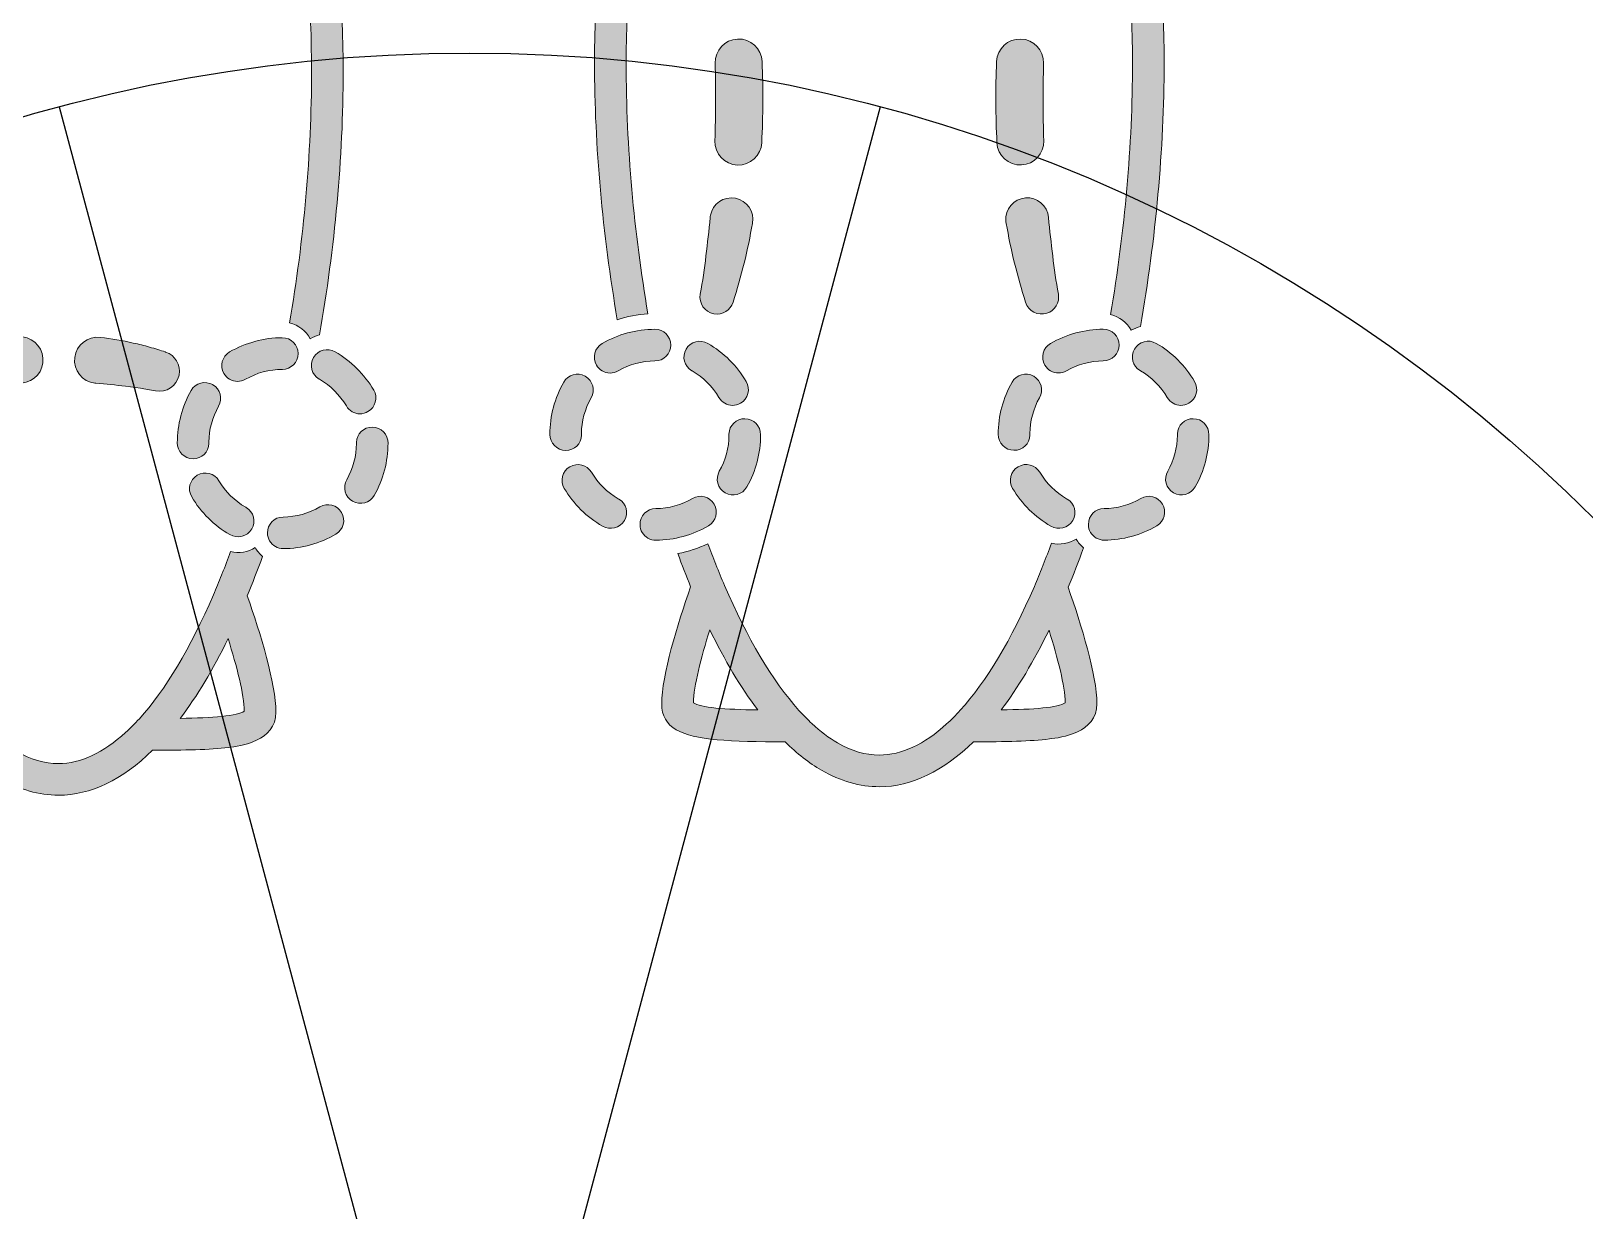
# Model space of a CAD drawing. Header units: millimetres. Extents: x -84 to 819, y -78 to 109.
# Drawn here: x 470.85 to 482.98, y 29.33 to 38.54 of the extents above; entities that cross this region are included whole.
import ezdxf

# ---------------------------------------------------------------- set-up
doc = ezdxf.new("R2010")
doc.units = ezdxf.units.MM
doc.layers.add('Layer 1', color=7, linetype='Continuous')

# ---------------------------------------------------------------- blocks, each defined once
blk = doc.blocks.new('block 2')
at = {"layer": 'Layer 1', "true_color": 0xffffff}
h = blk.add_hatch(color=7, dxfattribs=at)
h.dxf.hatch_style = 2
edge = h.paths.add_edge_path()
edge.add_spline(control_points=[(316.087, -300.154), (317.942, -295.156), (320.243, -290.183), (322.831, -285.701), (324.933, -282.06), (327.12, -278.917), (329.353, -276.28), (328.817, -275.88), (328.337, -275.414), (327.924, -274.892), (325.573, -277.646), (323.283, -280.917), (321.098, -284.701), (318.387, -289.396), (315.989, -294.624), (314.068, -299.867), (314.222, -300.015), (314.359, -300.179), (314.459, -300.369), (314.939, -300.069), (315.531, -299.99), (316.087, -300.154)], knot_values=[0, 0, 0, 0, 1, 1, 1, 2, 2, 2, 3, 3, 3, 4, 4, 4, 5, 5, 5, 6, 6, 6, 7, 7, 7, 7], degree=3, periodic=0)
h = blk.add_hatch(color=7, dxfattribs=at)
h.dxf.hatch_style = 2
edge = h.paths.add_edge_path()
edge.add_spline(control_points=[(309.86, -303.04), (310.028, -303.04), (310.199, -302.998), (310.355, -302.908), (311.061, -302.506), (311.863, -302.293), (312.677, -302.293), (312.677, -302.293), (312.693, -302.293), (312.693, -302.293), (313.246, -302.293), (313.685, -301.846), (313.685, -301.293), (313.685, -300.741), (313.229, -300.293), (312.677, -300.293), (311.517, -300.293), (310.371, -300.597), (309.364, -301.172), (308.884, -301.445), (308.717, -302.056), (308.991, -302.535), (309.175, -302.859), (309.513, -303.04), (309.86, -303.04)], knot_values=[0, 0, 0, 0, 1, 1, 1, 2, 2, 2, 3, 3, 3, 4, 4, 4, 5, 5, 5, 6, 6, 6, 7, 7, 7, 8, 8, 8, 8], degree=3, periodic=0)
h = blk.add_hatch(color=7, dxfattribs=at)
h.dxf.hatch_style = 2
edge = h.paths.add_edge_path()
edge.add_spline(control_points=[(317.59, -305.137), (317.759, -305.137), (317.93, -305.095), (318.086, -305.004), (318.565, -304.73), (318.731, -304.119), (318.456, -303.64), (317.876, -302.629), (317.035, -301.783), (316.023, -301.197), (315.543, -300.918), (314.933, -301.081), (314.656, -301.56), (314.379, -302.037), (314.542, -302.649), (315.019, -302.926), (315.728, -303.338), (316.316, -303.928), (316.722, -304.635), (316.906, -304.957), (317.243, -305.137), (317.59, -305.137)], knot_values=[0, 0, 0, 0, 1, 1, 1, 2, 2, 2, 3, 3, 3, 4, 4, 4, 5, 5, 5, 6, 6, 6, 7, 7, 7, 7], degree=3, periodic=0)
h = blk.add_hatch(color=7, dxfattribs=at)
h.dxf.hatch_style = 2
edge = h.paths.add_edge_path()
edge.add_spline(control_points=[(306.997, -307.928), (306.999, -307.928), (307, -307.928), (307.002, -307.928), (307.552, -307.928), (308, -307.484), (308.002, -306.934), (308.007, -306.129), (308.224, -305.331), (308.617, -304.65), (308.624, -304.639), (308.646, -304.6), (308.652, -304.588), (308.919, -304.108), (308.741, -303.516), (308.264, -303.246), (307.786, -302.975), (307.172, -303.153), (306.897, -303.629), (306.318, -304.631), (306.009, -305.771), (306.002, -306.922), (306, -307.475), (306.444, -307.926), (306.997, -307.928)], knot_values=[0, 0, 0, 0, 1, 1, 1, 2, 2, 2, 3, 3, 3, 4, 4, 4, 5, 5, 5, 6, 6, 6, 7, 7, 7, 8, 8, 8, 8], degree=3, periodic=0)
h = blk.add_hatch(color=7, dxfattribs=at)
h.dxf.hatch_style = 2
edge = h.paths.add_edge_path()
edge.add_spline(control_points=[(324.013, -306.195), (323.677, -306.089), (323.338, -305.99), (322.996, -305.904), (322.636, -305.814), (322.295, -305.737), (321.978, -305.672), (321.978, -305.672), (321.956, -305.668), (321.956, -305.668), (321.336, -305.541), (320.705, -305.891), (320.496, -306.505), (320.27, -307.17), (320.625, -307.894), (321.291, -308.12), (321.616, -308.23), (321.915, -308.34), (322.19, -308.449), (322.19, -308.449), (323.066, -308.803), (323.066, -308.803), (323.646, -309.049), (324.218, -309.312), (324.785, -309.585), (324.802, -309.593), (324.826, -309.604), (324.843, -309.611), (325.585, -309.93), (326.444, -309.586), (326.763, -308.844), (327.081, -308.102), (326.737, -307.242), (325.995, -306.925), (325.349, -306.646), (324.687, -306.404), (324.013, -306.195)], knot_values=[0, 0, 0, 0, 1, 1, 1, 2, 2, 2, 3, 3, 3, 4, 4, 4, 5, 5, 5, 6, 6, 6, 7, 7, 7, 8, 8, 8, 9, 9, 9, 10, 10, 10, 11, 11, 11, 12, 12, 12, 12], degree=3, periodic=0)
h = blk.add_hatch(color=7, dxfattribs=at)
h.dxf.hatch_style = 2
edge = h.paths.add_edge_path()
edge.add_spline(control_points=[(317.083, -310.649), (317.561, -310.921), (318.175, -310.742), (318.449, -310.267), (319.028, -309.265), (319.338, -308.125), (319.344, -306.973), (319.347, -306.42), (318.902, -305.97), (318.35, -305.967), (318.348, -305.967), (318.346, -305.967), (318.344, -305.967), (317.794, -305.967), (317.347, -306.41), (317.344, -306.961), (317.34, -307.768), (317.123, -308.564), (316.744, -309.223), (316.732, -309.242), (316.705, -309.287), (316.694, -309.307), (316.428, -309.787), (316.605, -310.379), (317.083, -310.649)], knot_values=[0, 0, 0, 0, 1, 1, 1, 2, 2, 2, 3, 3, 3, 4, 4, 4, 5, 5, 5, 6, 6, 6, 7, 7, 7, 8, 8, 8, 8], degree=3, periodic=0)
h = blk.add_hatch(color=7, dxfattribs=at)
h.dxf.hatch_style = 2
edge = h.paths.add_edge_path()
edge.add_spline(control_points=[(308.612, -309.271), (308.34, -308.791), (307.73, -308.621), (307.25, -308.895), (306.769, -309.166), (306.601, -309.777), (306.873, -310.258), (307.447, -311.27), (308.284, -312.119), (309.293, -312.713), (309.452, -312.807), (309.626, -312.851), (309.799, -312.851), (310.142, -312.851), (310.476, -312.674), (310.662, -312.357), (310.942, -311.881), (310.783, -311.269), (310.307, -310.988), (309.6, -310.572), (309.014, -309.979), (308.612, -309.271)], knot_values=[0, 0, 0, 0, 1, 1, 1, 2, 2, 2, 3, 3, 3, 4, 4, 4, 5, 5, 5, 6, 6, 6, 7, 7, 7, 7], degree=3, periodic=0)
h = blk.add_hatch(color=7, dxfattribs=at)
h.dxf.hatch_style = 2
edge = h.paths.add_edge_path()
edge.add_spline(control_points=[(333.707, -312.365), (333.23, -311.845), (332.734, -311.342), (332.208, -310.869), (332.208, -310.869), (331.385, -310.164), (331.385, -310.164), (331.385, -310.164), (330.594, -309.551), (330.594, -309.551), (330.575, -309.535), (330.55, -309.518), (330.529, -309.503), (329.861, -309.042), (328.946, -309.209), (328.484, -309.877), (328.023, -310.545), (328.191, -311.461), (328.859, -311.922), (328.859, -311.922), (329.682, -312.49), (329.682, -312.49), (329.682, -312.49), (330.426, -313.028), (330.426, -313.028), (330.924, -313.412), (331.42, -313.801), (331.903, -314.205), (331.903, -314.205), (331.927, -314.225), (331.927, -314.225), (332.415, -314.635), (333.142, -314.629), (333.625, -314.188), (334.15, -313.707), (334.187, -312.892), (333.707, -312.365)], knot_values=[0, 0, 0, 0, 1, 1, 1, 2, 2, 2, 3, 3, 3, 4, 4, 4, 5, 5, 5, 6, 6, 6, 7, 7, 7, 8, 8, 8, 9, 9, 9, 10, 10, 10, 11, 11, 11, 12, 12, 12, 12], degree=3, periodic=0)
h = blk.add_hatch(color=7, dxfattribs=at)
h.dxf.hatch_style = 2
edge = h.paths.add_edge_path()
edge.add_spline(control_points=[(314.97, -311.031), (314.269, -311.426), (313.473, -311.635), (312.668, -311.635), (312.668, -311.635), (312.624, -311.635), (312.624, -311.635), (312.071, -311.635), (311.646, -312.082), (311.646, -312.635), (311.646, -313.187), (312.116, -313.635), (312.668, -313.635), (313.816, -313.635), (314.952, -313.336), (315.952, -312.773), (316.433, -312.502), (316.603, -311.893), (316.332, -311.411), (316.062, -310.931), (315.45, -310.76), (314.97, -311.031)], knot_values=[0, 0, 0, 0, 1, 1, 1, 2, 2, 2, 3, 3, 3, 4, 4, 4, 5, 5, 5, 6, 6, 6, 7, 7, 7, 7], degree=3, periodic=0)
h = blk.add_hatch(color=7, dxfattribs=at)
h.dxf.hatch_style = 2
edge = h.paths.add_edge_path()
edge.add_spline(control_points=[(330.892, -325.438), (330.53, -325.738), (330.169, -326.032), (329.81, -326.315), (329.803, -326.321), (329.796, -326.326), (329.79, -326.332), (329.412, -326.63), (329.036, -326.918), (328.662, -327.197), (325.772, -329.353), (323.031, -330.91), (320.635, -331.687), (320.248, -331.812), (319.871, -331.915), (319.502, -331.999), (318.798, -332.159), (318.125, -332.252), (317.498, -332.252), (316.476, -332.252), (315.573, -332.03), (314.817, -331.594), (313.595, -330.888), (312.694, -329.58), (312.12, -327.763), (312.001, -327.389), (311.894, -326.996), (311.804, -326.579), (311.287, -324.188), (311.235, -321.102), (311.664, -317.451), (311.715, -317.015), (311.776, -316.568), (311.842, -316.114), (311.848, -316.076), (311.852, -316.039), (311.857, -316.002), (311.928, -315.524), (312.007, -315.039), (312.091, -314.546), (311.562, -314.389), (311.118, -314.021), (310.867, -313.539), (310.66, -313.671), (310.428, -313.746), (310.189, -313.793), (310.027, -314.701), (309.896, -315.579), (309.782, -316.436), (307.886, -318.069), (305.423, -320.353), (304.53, -321.9), (303.601, -323.508), (305.417, -324.882), (306.014, -325.333), (306.959, -326.049), (308.312, -326.864), (310.09, -327.897), (310.803, -330.456), (312.047, -332.304), (313.817, -333.326), (314.881, -333.94), (316.12, -334.252), (317.498, -334.252), (318.413, -334.252), (319.381, -334.111), (320.391, -333.847), (323.404, -335.573), (325.404, -336.626), (326.734, -336.626), (327.449, -336.626), (327.972, -336.322), (328.356, -335.657), (329.253, -334.103), (330.003, -330.806), (330.469, -328.346), (331.051, -327.896), (331.637, -327.421), (332.223, -326.932), (331.715, -326.494), (331.269, -325.993), (330.892, -325.438)], knot_values=[0, 0, 0, 0, 1, 1, 1, 2, 2, 2, 3, 3, 3, 4, 4, 4, 5, 5, 5, 6, 6, 6, 7, 7, 7, 8, 8, 8, 9, 9, 9, 10, 10, 10, 11, 11, 11, 12, 12, 12, 13, 13, 13, 14, 14, 14, 15, 15, 15, 16, 16, 16, 17, 17, 17, 18, 18, 18, 19, 19, 19, 20, 20, 20, 21, 21, 21, 22, 22, 22, 23, 23, 23, 24, 24, 24, 25, 25, 25, 26, 26, 26, 27, 27, 27, 27], degree=3, periodic=0)
edge = h.paths.add_edge_path()
edge.add_spline(control_points=[(306.292, -322.849), (306.832, -321.947), (308.112, -320.643), (309.478, -319.385), (309.327, -321.563), (309.358, -323.532), (309.573, -325.269), (307.826, -324.218), (306.5, -323.33), (306.292, -322.849)], knot_values=[0, 0, 0, 0, 1, 1, 1, 2, 2, 2, 3, 3, 3, 3], degree=3, periodic=0)
edge = h.paths.add_edge_path()
edge.add_spline(control_points=[(326.653, -334.605), (326.132, -334.668), (324.693, -333.959), (322.904, -332.968), (324.559, -332.262), (326.291, -331.288), (328.067, -330.086), (327.659, -331.907), (327.167, -333.682), (326.653, -334.605)], knot_values=[0, 0, 0, 0, 1, 1, 1, 2, 2, 2, 3, 3, 3, 3], degree=3, periodic=0)
at = {"layer": 'Layer 1', "lineweight": 0}
for points, knots in [([(316.087, -300.154), (317.942, -295.156), (320.243, -290.183), (322.831, -285.701), (324.933, -282.06), (327.12, -278.917), (329.353, -276.28), (328.817, -275.88), (328.337, -275.414), (327.924, -274.892), (325.573, -277.646), (323.283, -280.917), (321.098, -284.701), (318.387, -289.396), (315.989, -294.624), (314.068, -299.867), (314.222, -300.015), (314.359, -300.179), (314.459, -300.369), (314.939, -300.069), (315.531, -299.99), (316.087, -300.154)], [0, 0, 0, 0, 1, 1, 1, 2, 2, 2, 3, 3, 3, 4, 4, 4, 5, 5, 5, 6, 6, 6, 7, 7, 7, 7]), ([(309.86, -303.04), (310.028, -303.04), (310.199, -302.998), (310.355, -302.908), (311.061, -302.506), (311.863, -302.293), (312.677, -302.293), (312.677, -302.293), (312.693, -302.293), (312.693, -302.293), (313.246, -302.293), (313.685, -301.846), (313.685, -301.293), (313.685, -300.741), (313.229, -300.293), (312.677, -300.293), (311.517, -300.293), (310.371, -300.597), (309.364, -301.172), (308.884, -301.445), (308.717, -302.056), (308.991, -302.535), (309.175, -302.859), (309.513, -303.04), (309.86, -303.04)], [0, 0, 0, 0, 1, 1, 1, 2, 2, 2, 3, 3, 3, 4, 4, 4, 5, 5, 5, 6, 6, 6, 7, 7, 7, 8, 8, 8, 8]), ([(317.59, -305.137), (317.759, -305.137), (317.93, -305.095), (318.086, -305.004), (318.565, -304.73), (318.731, -304.119), (318.456, -303.64), (317.876, -302.629), (317.035, -301.783), (316.023, -301.197), (315.543, -300.918), (314.933, -301.081), (314.656, -301.56), (314.379, -302.037), (314.542, -302.649), (315.019, -302.926), (315.728, -303.338), (316.316, -303.928), (316.722, -304.635), (316.906, -304.957), (317.243, -305.137), (317.59, -305.137)], [0, 0, 0, 0, 1, 1, 1, 2, 2, 2, 3, 3, 3, 4, 4, 4, 5, 5, 5, 6, 6, 6, 7, 7, 7, 7]), ([(306.997, -307.928), (306.999, -307.928), (307, -307.928), (307.002, -307.928), (307.552, -307.928), (308, -307.484), (308.002, -306.934), (308.007, -306.129), (308.224, -305.331), (308.617, -304.65), (308.624, -304.639), (308.646, -304.6), (308.652, -304.588), (308.919, -304.108), (308.741, -303.516), (308.264, -303.246), (307.786, -302.975), (307.172, -303.153), (306.897, -303.629), (306.318, -304.631), (306.009, -305.771), (306.002, -306.922), (306, -307.475), (306.444, -307.926), (306.997, -307.928)], [0, 0, 0, 0, 1, 1, 1, 2, 2, 2, 3, 3, 3, 4, 4, 4, 5, 5, 5, 6, 6, 6, 7, 7, 7, 8, 8, 8, 8]), ([(324.013, -306.195), (323.677, -306.089), (323.338, -305.99), (322.996, -305.904), (322.636, -305.814), (322.295, -305.737), (321.978, -305.672), (321.978, -305.672), (321.956, -305.668), (321.956, -305.668), (321.336, -305.541), (320.705, -305.891), (320.496, -306.505), (320.27, -307.17), (320.625, -307.894), (321.291, -308.12), (321.616, -308.23), (321.915, -308.34), (322.19, -308.449), (322.19, -308.449), (323.066, -308.803), (323.066, -308.803), (323.646, -309.049), (324.218, -309.312), (324.785, -309.585), (324.802, -309.593), (324.826, -309.604), (324.843, -309.611), (325.585, -309.93), (326.444, -309.586), (326.763, -308.844), (327.081, -308.102), (326.737, -307.242), (325.995, -306.925), (325.349, -306.646), (324.687, -306.404), (324.013, -306.195)], [0, 0, 0, 0, 1, 1, 1, 2, 2, 2, 3, 3, 3, 4, 4, 4, 5, 5, 5, 6, 6, 6, 7, 7, 7, 8, 8, 8, 9, 9, 9, 10, 10, 10, 11, 11, 11, 12, 12, 12, 12]), ([(317.083, -310.649), (317.561, -310.921), (318.175, -310.742), (318.449, -310.267), (319.028, -309.265), (319.338, -308.125), (319.344, -306.973), (319.347, -306.42), (318.902, -305.97), (318.35, -305.967), (318.348, -305.967), (318.346, -305.967), (318.344, -305.967), (317.794, -305.967), (317.347, -306.41), (317.344, -306.961), (317.34, -307.768), (317.123, -308.564), (316.744, -309.223), (316.732, -309.242), (316.705, -309.287), (316.694, -309.307), (316.428, -309.787), (316.605, -310.379), (317.083, -310.649)], [0, 0, 0, 0, 1, 1, 1, 2, 2, 2, 3, 3, 3, 4, 4, 4, 5, 5, 5, 6, 6, 6, 7, 7, 7, 8, 8, 8, 8]), ([(308.612, -309.271), (308.34, -308.791), (307.73, -308.621), (307.25, -308.895), (306.769, -309.166), (306.601, -309.777), (306.873, -310.258), (307.447, -311.27), (308.284, -312.119), (309.293, -312.713), (309.452, -312.807), (309.626, -312.851), (309.799, -312.851), (310.142, -312.851), (310.476, -312.674), (310.662, -312.357), (310.942, -311.881), (310.783, -311.269), (310.307, -310.988), (309.6, -310.572), (309.014, -309.979), (308.612, -309.271)], [0, 0, 0, 0, 1, 1, 1, 2, 2, 2, 3, 3, 3, 4, 4, 4, 5, 5, 5, 6, 6, 6, 7, 7, 7, 7]), ([(333.707, -312.365), (333.23, -311.845), (332.734, -311.342), (332.208, -310.869), (332.208, -310.869), (331.385, -310.164), (331.385, -310.164), (331.385, -310.164), (330.594, -309.551), (330.594, -309.551), (330.575, -309.535), (330.55, -309.518), (330.529, -309.503), (329.861, -309.042), (328.946, -309.209), (328.484, -309.877), (328.023, -310.545), (328.191, -311.461), (328.859, -311.922), (328.859, -311.922), (329.682, -312.49), (329.682, -312.49), (329.682, -312.49), (330.426, -313.028), (330.426, -313.028), (330.924, -313.412), (331.42, -313.801), (331.903, -314.205), (331.903, -314.205), (331.927, -314.225), (331.927, -314.225), (332.415, -314.635), (333.142, -314.629), (333.625, -314.188), (334.15, -313.707), (334.187, -312.892), (333.707, -312.365)], [0, 0, 0, 0, 1, 1, 1, 2, 2, 2, 3, 3, 3, 4, 4, 4, 5, 5, 5, 6, 6, 6, 7, 7, 7, 8, 8, 8, 9, 9, 9, 10, 10, 10, 11, 11, 11, 12, 12, 12, 12]), ([(314.97, -311.031), (314.269, -311.426), (313.473, -311.635), (312.668, -311.635), (312.668, -311.635), (312.624, -311.635), (312.624, -311.635), (312.071, -311.635), (311.646, -312.082), (311.646, -312.635), (311.646, -313.187), (312.116, -313.635), (312.668, -313.635), (313.816, -313.635), (314.952, -313.336), (315.952, -312.773), (316.433, -312.502), (316.603, -311.893), (316.332, -311.411), (316.062, -310.931), (315.45, -310.76), (314.97, -311.031)], [0, 0, 0, 0, 1, 1, 1, 2, 2, 2, 3, 3, 3, 4, 4, 4, 5, 5, 5, 6, 6, 6, 7, 7, 7, 7]), ([(330.892, -325.438), (330.53, -325.738), (330.169, -326.032), (329.81, -326.315), (329.803, -326.321), (329.796, -326.326), (329.79, -326.332), (329.412, -326.63), (329.036, -326.918), (328.662, -327.197), (325.772, -329.353), (323.031, -330.91), (320.635, -331.687), (320.248, -331.812), (319.871, -331.915), (319.502, -331.999), (318.798, -332.159), (318.125, -332.252), (317.498, -332.252), (316.476, -332.252), (315.573, -332.03), (314.817, -331.594), (313.595, -330.888), (312.694, -329.58), (312.12, -327.763), (312.001, -327.389), (311.894, -326.996), (311.804, -326.579), (311.287, -324.188), (311.235, -321.102), (311.664, -317.451), (311.715, -317.015), (311.776, -316.568), (311.842, -316.114), (311.848, -316.076), (311.852, -316.039), (311.857, -316.002), (311.928, -315.524), (312.007, -315.039), (312.091, -314.546), (311.562, -314.389), (311.118, -314.021), (310.867, -313.539), (310.66, -313.671), (310.428, -313.746), (310.189, -313.793), (310.027, -314.701), (309.896, -315.579), (309.782, -316.436), (307.886, -318.069), (305.423, -320.353), (304.53, -321.9), (303.601, -323.508), (305.417, -324.882), (306.014, -325.333), (306.959, -326.049), (308.312, -326.864), (310.09, -327.897), (310.803, -330.456), (312.047, -332.304), (313.817, -333.326), (314.881, -333.94), (316.12, -334.252), (317.498, -334.252), (318.413, -334.252), (319.381, -334.111), (320.391, -333.847), (323.404, -335.573), (325.404, -336.626), (326.734, -336.626), (327.449, -336.626), (327.972, -336.322), (328.356, -335.657), (329.253, -334.103), (330.003, -330.806), (330.469, -328.346), (331.051, -327.896), (331.637, -327.421), (332.223, -326.932), (331.715, -326.494), (331.269, -325.993), (330.892, -325.438)], [0, 0, 0, 0, 1, 1, 1, 2, 2, 2, 3, 3, 3, 4, 4, 4, 5, 5, 5, 6, 6, 6, 7, 7, 7, 8, 8, 8, 9, 9, 9, 10, 10, 10, 11, 11, 11, 12, 12, 12, 13, 13, 13, 14, 14, 14, 15, 15, 15, 16, 16, 16, 17, 17, 17, 18, 18, 18, 19, 19, 19, 20, 20, 20, 21, 21, 21, 22, 22, 22, 23, 23, 23, 24, 24, 24, 25, 25, 25, 26, 26, 26, 27, 27, 27, 27]), ([(306.292, -322.849), (306.832, -321.947), (308.112, -320.643), (309.478, -319.385), (309.327, -321.563), (309.358, -323.532), (309.573, -325.269), (307.826, -324.218), (306.5, -323.33), (306.292, -322.849)], [0, 0, 0, 0, 1, 1, 1, 2, 2, 2, 3, 3, 3, 3])]:
    blk.add_open_spline(points, degree=3, knots=knots, dxfattribs=at)
blk = doc.blocks.new('block 3')
at = {"layer": 'Layer 1', "true_color": 0xffffff}
h = blk.add_hatch(color=7, dxfattribs=at)
h.dxf.hatch_style = 2
edge = h.paths.add_edge_path()
edge.add_spline(control_points=[(445.164, -300.869), (447.019, -295.871), (449.32, -290.897), (451.907, -286.416), (454.01, -282.774), (456.197, -279.632), (458.43, -276.995), (457.894, -276.595), (457.414, -276.129), (457, -275.607), (454.649, -278.361), (452.359, -281.632), (450.175, -285.416), (447.464, -290.111), (445.066, -295.338), (443.145, -300.582), (443.299, -300.729), (443.436, -300.894), (443.536, -301.084), (444.016, -300.784), (444.607, -300.705), (445.164, -300.869)], knot_values=[0, 0, 0, 0, 1, 1, 1, 2, 2, 2, 3, 3, 3, 4, 4, 4, 5, 5, 5, 6, 6, 6, 7, 7, 7, 7], degree=3, periodic=0)
h = blk.add_hatch(color=7, dxfattribs=at)
h.dxf.hatch_style = 2
edge = h.paths.add_edge_path()
edge.add_spline(control_points=[(458.791, -288.623), (458.068, -288.233), (457.168, -288.503), (456.778, -289.225), (456.377, -289.968), (455.973, -290.679), (455.574, -291.365), (455.167, -292.07), (454.748, -292.767), (454.316, -293.458), (454.316, -293.458), (454.311, -293.468), (454.311, -293.468), (453.883, -294.154), (454.084, -295.058), (454.767, -295.498), (455.455, -295.941), (456.373, -295.742), (456.816, -295.054), (457.278, -294.335), (457.728, -293.608), (458.165, -292.874), (458.602, -292.115), (459.006, -291.369), (459.39, -290.64), (459.39, -290.64), (459.399, -290.621), (459.399, -290.621), (459.777, -289.901), (459.508, -289.01), (458.791, -288.623)], knot_values=[0, 0, 0, 0, 1, 1, 1, 2, 2, 2, 3, 3, 3, 4, 4, 4, 5, 5, 5, 6, 6, 6, 7, 7, 7, 8, 8, 8, 9, 9, 9, 10, 10, 10, 10], degree=3, periodic=0)
h = blk.add_hatch(color=7, dxfattribs=at)
h.dxf.hatch_style = 2
edge = h.paths.add_edge_path()
edge.add_spline(control_points=[(485.754, -291.605), (485.404, -291.826), (484.996, -291.918), (484.584, -291.897), (483.41, -295.218), (481.755, -298.75), (479.634, -302.424), (476.978, -307.024), (473.837, -311.462), (470.514, -315.464), (471.066, -315.829), (471.567, -316.262), (472.007, -316.753), (475.529, -312.514), (478.768, -307.924), (481.366, -303.424), (483.604, -299.55), (485.327, -295.876), (486.54, -292.417), (486.207, -292.225), (485.932, -291.946), (485.754, -291.605)], knot_values=[0, 0, 0, 0, 1, 1, 1, 2, 2, 2, 3, 3, 3, 4, 4, 4, 5, 5, 5, 6, 6, 6, 7, 7, 7, 7], degree=3, periodic=0)
h = blk.add_hatch(color=7, dxfattribs=at)
h.dxf.hatch_style = 2
edge = h.paths.add_edge_path()
edge.add_spline(control_points=[(450.208, -302.885), (450.84, -302.305), (451.454, -301.705), (452.051, -301.089), (452.645, -300.488), (453.225, -299.805), (453.76, -299.181), (453.76, -299.181), (453.77, -299.168), (453.77, -299.168), (453.799, -299.135), (453.826, -299.1), (453.852, -299.062), (454.277, -298.449), (454.127, -297.606), (453.514, -297.18), (452.9, -296.753), (452.058, -296.904), (451.631, -297.518), (451.146, -298.213), (450.677, -298.826), (450.186, -299.491), (449.697, -300.142), (449.192, -300.778), (448.668, -301.398), (448.323, -301.805), (448.323, -302.416), (448.693, -302.819), (449.093, -303.256), (449.771, -303.285), (450.208, -302.885)], knot_values=[0, 0, 0, 0, 1, 1, 1, 2, 2, 2, 3, 3, 3, 4, 4, 4, 5, 5, 5, 6, 6, 6, 7, 7, 7, 8, 8, 8, 9, 9, 9, 10, 10, 10, 10], degree=3, periodic=0)
h = blk.add_hatch(color=7, dxfattribs=at)
h.dxf.hatch_style = 2
edge = h.paths.add_edge_path()
edge.add_spline(control_points=[(472.324, -303.867), (472.324, -303.867), (472.329, -303.857), (472.329, -303.857), (472.711, -303.14), (473.105, -302.428), (473.512, -301.723), (473.907, -301.035), (474.32, -300.329), (474.764, -299.61), (475.189, -298.918), (474.98, -298.01), (474.292, -297.575), (473.599, -297.137), (472.682, -297.345), (472.244, -298.039), (472.244, -298.039), (472.232, -298.056), (472.232, -298.056), (471.793, -298.752), (471.349, -299.477), (470.91, -300.234), (470.492, -300.979), (470.088, -301.732), (469.697, -302.492), (469.328, -303.211), (469.603, -304.097), (470.318, -304.479), (471.041, -304.863), (471.938, -304.59), (472.324, -303.867)], knot_values=[0, 0, 0, 0, 1, 1, 1, 2, 2, 2, 3, 3, 3, 4, 4, 4, 5, 5, 5, 6, 6, 6, 7, 7, 7, 8, 8, 8, 9, 9, 9, 10, 10, 10, 10], degree=3, periodic=0)
h = blk.add_hatch(color=7, dxfattribs=at)
h.dxf.hatch_style = 2
edge = h.paths.add_edge_path()
edge.add_spline(control_points=[(438.938, -303.755), (439.105, -303.755), (439.275, -303.713), (439.432, -303.623), (440.137, -303.221), (440.939, -303.008), (441.754, -303.008), (441.754, -303.008), (441.77, -303.008), (441.77, -303.008), (442.322, -303.008), (442.762, -302.561), (442.762, -302.008), (442.762, -301.456), (442.306, -301.008), (441.754, -301.008), (440.594, -301.008), (439.447, -301.312), (438.44, -301.887), (437.961, -302.16), (437.794, -302.771), (438.067, -303.25), (438.252, -303.574), (438.59, -303.755), (438.938, -303.755)], knot_values=[0, 0, 0, 0, 1, 1, 1, 2, 2, 2, 3, 3, 3, 4, 4, 4, 5, 5, 5, 6, 6, 6, 7, 7, 7, 8, 8, 8, 8], degree=3, periodic=0)
h = blk.add_hatch(color=7, dxfattribs=at)
h.dxf.hatch_style = 2
edge = h.paths.add_edge_path()
edge.add_spline(control_points=[(446.666, -305.852), (446.836, -305.852), (447.006, -305.81), (447.163, -305.719), (447.643, -305.445), (447.808, -304.834), (447.533, -304.354), (446.953, -303.344), (446.111, -302.498), (445.1, -301.912), (444.62, -301.633), (444.01, -301.796), (443.732, -302.274), (443.455, -302.752), (443.618, -303.364), (444.096, -303.641), (444.805, -304.053), (445.393, -304.643), (445.799, -305.35), (445.982, -305.672), (446.32, -305.852), (446.666, -305.852)], knot_values=[0, 0, 0, 0, 1, 1, 1, 2, 2, 2, 3, 3, 3, 4, 4, 4, 5, 5, 5, 6, 6, 6, 7, 7, 7, 7], degree=3, periodic=0)
h = blk.add_hatch(color=7, dxfattribs=at)
h.dxf.hatch_style = 2
edge = h.paths.add_edge_path()
edge.add_spline(control_points=[(436.073, -308.643), (436.075, -308.643), (436.077, -308.643), (436.079, -308.643), (436.629, -308.643), (437.076, -308.199), (437.079, -307.648), (437.084, -306.844), (437.301, -306.046), (437.693, -305.365), (437.7, -305.354), (437.723, -305.314), (437.729, -305.303), (437.996, -304.823), (437.818, -304.23), (437.34, -303.961), (436.863, -303.689), (436.248, -303.868), (435.974, -304.344), (435.395, -305.346), (435.086, -306.485), (435.079, -307.637), (435.076, -308.189), (435.521, -308.641), (436.073, -308.643)], knot_values=[0, 0, 0, 0, 1, 1, 1, 2, 2, 2, 3, 3, 3, 4, 4, 4, 5, 5, 5, 6, 6, 6, 7, 7, 7, 8, 8, 8, 8], degree=3, periodic=0)
h = blk.add_hatch(color=7, dxfattribs=at)
h.dxf.hatch_style = 2
edge = h.paths.add_edge_path()
edge.add_spline(control_points=[(468.276, -312.721), (468.551, -311.956), (468.85, -311.2), (469.169, -310.453), (469.5, -309.694), (469.795, -308.981), (470.156, -308.215), (470.174, -308.174), (470.192, -308.131), (470.207, -308.088), (470.455, -307.385), (470.086, -306.611), (469.381, -306.363), (468.677, -306.115), (467.904, -306.484), (467.656, -307.189), (467.656, -307.189), (467.651, -307.203), (467.651, -307.203), (467.378, -307.978), (467.076, -308.822), (466.854, -309.637), (466.617, -310.461), (466.404, -311.293), (466.219, -312.131), (466.105, -312.65), (466.393, -313.191), (466.908, -313.373), (467.467, -313.571), (468.079, -313.279), (468.276, -312.721)], knot_values=[0, 0, 0, 0, 1, 1, 1, 2, 2, 2, 3, 3, 3, 4, 4, 4, 5, 5, 5, 6, 6, 6, 7, 7, 7, 8, 8, 8, 9, 9, 9, 10, 10, 10, 10], degree=3, periodic=0)
h = blk.add_hatch(color=7, dxfattribs=at)
h.dxf.hatch_style = 2
edge = h.paths.add_edge_path()
edge.add_spline(control_points=[(446.16, -311.364), (446.638, -311.636), (447.252, -311.457), (447.525, -310.981), (448.105, -309.979), (448.414, -308.84), (448.421, -307.688), (448.424, -307.135), (447.979, -306.685), (447.427, -306.682), (447.425, -306.682), (447.423, -306.682), (447.421, -306.682), (446.871, -306.682), (446.424, -307.125), (446.421, -307.676), (446.416, -308.482), (446.199, -309.279), (445.82, -309.938), (445.809, -309.957), (445.781, -310.002), (445.771, -310.021), (445.504, -310.502), (445.682, -311.094), (446.16, -311.364)], knot_values=[0, 0, 0, 0, 1, 1, 1, 2, 2, 2, 3, 3, 3, 4, 4, 4, 5, 5, 5, 6, 6, 6, 7, 7, 7, 8, 8, 8, 8], degree=3, periodic=0)
h = blk.add_hatch(color=7, dxfattribs=at)
h.dxf.hatch_style = 2
edge = h.paths.add_edge_path()
edge.add_spline(control_points=[(437.689, -309.986), (437.416, -309.506), (436.807, -309.336), (436.326, -309.609), (435.846, -309.881), (435.678, -310.492), (435.949, -310.973), (436.523, -311.984), (437.36, -312.834), (438.369, -313.428), (438.529, -313.521), (438.703, -313.565), (438.875, -313.565), (439.219, -313.565), (439.553, -313.389), (439.738, -313.072), (440.019, -312.596), (439.859, -311.983), (439.383, -311.703), (438.677, -311.287), (438.091, -310.693), (437.689, -309.986)], knot_values=[0, 0, 0, 0, 1, 1, 1, 2, 2, 2, 3, 3, 3, 4, 4, 4, 5, 5, 5, 6, 6, 6, 7, 7, 7, 7], degree=3, periodic=0)
h = blk.add_hatch(color=7, dxfattribs=at)
h.dxf.hatch_style = 2
edge = h.paths.add_edge_path()
edge.add_spline(control_points=[(444.047, -311.746), (443.346, -312.141), (442.55, -312.35), (441.744, -312.35), (441.744, -312.35), (441.7, -312.35), (441.7, -312.35), (441.148, -312.35), (440.723, -312.797), (440.723, -313.35), (440.723, -313.901), (441.192, -314.35), (441.744, -314.35), (442.893, -314.35), (444.028, -314.051), (445.028, -313.488), (445.51, -313.217), (445.68, -312.607), (445.408, -312.126), (445.139, -311.646), (444.527, -311.475), (444.047, -311.746)], knot_values=[0, 0, 0, 0, 1, 1, 1, 2, 2, 2, 3, 3, 3, 4, 4, 4, 5, 5, 5, 6, 6, 6, 7, 7, 7, 7], degree=3, periodic=0)
h = blk.add_hatch(color=7, dxfattribs=at)
h.dxf.hatch_style = 2
edge = h.paths.add_edge_path()
edge.add_spline(control_points=[(459.969, -326.153), (459.606, -326.453), (459.246, -326.747), (458.887, -327.03), (458.88, -327.036), (458.873, -327.041), (458.867, -327.047), (458.488, -327.345), (458.112, -327.633), (457.738, -327.912), (454.85, -330.067), (452.107, -331.625), (449.711, -332.401), (449.324, -332.526), (448.947, -332.63), (448.579, -332.714), (447.875, -332.874), (447.201, -332.967), (446.574, -332.967), (445.553, -332.967), (444.65, -332.745), (443.895, -332.309), (442.672, -331.603), (441.771, -330.295), (441.196, -328.478), (441.078, -328.104), (440.971, -327.711), (440.881, -327.294), (440.363, -324.903), (440.312, -321.816), (440.74, -318.166), (440.792, -317.729), (440.854, -317.283), (440.919, -316.829), (440.924, -316.791), (440.929, -316.755), (440.934, -316.716), (441.005, -316.239), (441.084, -315.754), (441.168, -315.261), (440.639, -315.104), (440.194, -314.736), (439.943, -314.254), (439.736, -314.386), (439.504, -314.461), (439.266, -314.508), (439.104, -315.416), (438.973, -316.294), (438.858, -317.15), (436.963, -318.784), (434.5, -321.067), (433.606, -322.615), (432.678, -324.223), (434.494, -325.597), (435.091, -326.048), (436.035, -326.764), (437.389, -327.579), (439.166, -328.612), (439.879, -331.171), (441.123, -333.019), (442.895, -334.041), (443.958, -334.655), (445.196, -334.967), (446.574, -334.967), (447.49, -334.967), (448.458, -334.826), (449.467, -334.562), (452.48, -336.288), (454.48, -337.341), (455.811, -337.341), (456.525, -337.341), (457.049, -337.037), (457.434, -336.372), (458.33, -334.817), (459.08, -331.521), (459.545, -329.061), (460.128, -328.611), (460.713, -328.136), (461.299, -327.646), (460.792, -327.209), (460.346, -326.708), (459.969, -326.153)], knot_values=[0, 0, 0, 0, 1, 1, 1, 2, 2, 2, 3, 3, 3, 4, 4, 4, 5, 5, 5, 6, 6, 6, 7, 7, 7, 8, 8, 8, 9, 9, 9, 10, 10, 10, 11, 11, 11, 12, 12, 12, 13, 13, 13, 14, 14, 14, 15, 15, 15, 16, 16, 16, 17, 17, 17, 18, 18, 18, 19, 19, 19, 20, 20, 20, 21, 21, 21, 22, 22, 22, 23, 23, 23, 24, 24, 24, 25, 25, 25, 26, 26, 26, 27, 27, 27, 27], degree=3, periodic=0)
edge = h.paths.add_edge_path()
edge.add_spline(control_points=[(435.368, -323.563), (435.908, -322.662), (437.188, -321.357), (438.555, -320.1), (438.403, -322.278), (438.435, -324.247), (438.649, -325.983), (436.902, -324.933), (435.576, -324.045), (435.368, -323.563)], knot_values=[0, 0, 0, 0, 1, 1, 1, 2, 2, 2, 3, 3, 3, 3], degree=3, periodic=0)
edge = h.paths.add_edge_path()
edge.add_spline(control_points=[(455.73, -335.32), (455.209, -335.383), (453.77, -334.674), (451.98, -333.683), (453.635, -332.977), (455.367, -332.003), (457.144, -330.801), (456.736, -332.622), (456.244, -334.396), (455.73, -335.32)], knot_values=[0, 0, 0, 0, 1, 1, 1, 2, 2, 2, 3, 3, 3, 3], degree=3, periodic=0)
h = blk.add_hatch(color=7, dxfattribs=at)
h.dxf.hatch_style = 2
edge = h.paths.add_edge_path()
edge.add_spline(control_points=[(463.486, -317.932), (463.654, -317.932), (463.824, -317.89), (463.98, -317.801), (464.687, -317.398), (465.489, -317.186), (466.303, -317.186), (466.303, -317.186), (466.319, -317.186), (466.319, -317.186), (466.871, -317.186), (467.311, -316.737), (467.311, -316.185), (467.311, -315.633), (466.855, -315.186), (466.303, -315.186), (465.143, -315.186), (463.997, -315.488), (462.99, -316.063), (462.51, -316.337), (462.344, -316.947), (462.617, -317.428), (462.801, -317.75), (463.139, -317.932), (463.486, -317.932)], knot_values=[0, 0, 0, 0, 1, 1, 1, 2, 2, 2, 3, 3, 3, 4, 4, 4, 5, 5, 5, 6, 6, 6, 7, 7, 7, 8, 8, 8, 8], degree=3, periodic=0)
h = blk.add_hatch(color=7, dxfattribs=at)
h.dxf.hatch_style = 2
edge = h.paths.add_edge_path()
edge.add_spline(control_points=[(468.645, -317.818), (469.354, -318.229), (469.941, -318.82), (470.348, -319.526), (470.532, -319.849), (470.869, -320.029), (471.216, -320.029), (471.385, -320.029), (471.556, -319.986), (471.713, -319.896), (472.191, -319.621), (472.357, -319.01), (472.082, -318.531), (471.502, -317.52), (470.66, -316.675), (469.648, -316.089), (469.17, -315.811), (468.559, -315.973), (468.282, -316.451), (468.005, -316.929), (468.168, -317.541), (468.645, -317.818)], knot_values=[0, 0, 0, 0, 1, 1, 1, 2, 2, 2, 3, 3, 3, 4, 4, 4, 5, 5, 5, 6, 6, 6, 7, 7, 7, 7], degree=3, periodic=0)
h = blk.add_hatch(color=7, dxfattribs=at)
h.dxf.hatch_style = 2
edge = h.paths.add_edge_path()
edge.add_spline(control_points=[(461.89, -318.137), (461.412, -317.866), (460.798, -318.045), (460.523, -318.521), (459.944, -319.523), (459.635, -320.662), (459.629, -321.814), (459.625, -322.367), (460.07, -322.816), (460.623, -322.82), (460.625, -322.82), (460.627, -322.82), (460.629, -322.82), (461.178, -322.82), (461.625, -322.376), (461.629, -321.826), (461.633, -321.02), (461.85, -320.223), (462.242, -319.542), (462.25, -319.53), (462.271, -319.492), (462.278, -319.48), (462.545, -319), (462.367, -318.408), (461.89, -318.137)], knot_values=[0, 0, 0, 0, 1, 1, 1, 2, 2, 2, 3, 3, 3, 4, 4, 4, 5, 5, 5, 6, 6, 6, 7, 7, 7, 8, 8, 8, 8], degree=3, periodic=0)
h = blk.add_hatch(color=7, dxfattribs=at)
h.dxf.hatch_style = 2
edge = h.paths.add_edge_path()
edge.add_spline(control_points=[(471.977, -320.858), (471.975, -320.858), (471.973, -320.858), (471.971, -320.858), (471.42, -320.858), (470.973, -321.303), (470.971, -321.853), (470.966, -322.659), (470.749, -323.456), (470.37, -324.115), (470.357, -324.134), (470.331, -324.179), (470.32, -324.198), (470.054, -324.678), (470.231, -325.271), (470.709, -325.541), (471.188, -325.812), (471.801, -325.635), (472.075, -325.158), (472.654, -324.156), (472.964, -323.018), (472.971, -321.864), (472.973, -321.312), (472.528, -320.861), (471.977, -320.858)], knot_values=[0, 0, 0, 0, 1, 1, 1, 2, 2, 2, 3, 3, 3, 4, 4, 4, 5, 5, 5, 6, 6, 6, 7, 7, 7, 8, 8, 8, 8], degree=3, periodic=0)
h = blk.add_hatch(color=7, dxfattribs=at)
h.dxf.hatch_style = 2
edge = h.paths.add_edge_path()
edge.add_spline(control_points=[(463.933, -325.881), (463.227, -325.465), (462.641, -324.871), (462.238, -324.162), (461.966, -323.682), (461.356, -323.514), (460.875, -323.786), (460.395, -324.059), (460.227, -324.668), (460.499, -325.148), (461.073, -326.162), (461.91, -327.011), (462.919, -327.604), (463.078, -327.697), (463.252, -327.742), (463.425, -327.742), (463.768, -327.742), (464.102, -327.566), (464.287, -327.249), (464.568, -326.773), (464.408, -326.16), (463.933, -325.881)], knot_values=[0, 0, 0, 0, 1, 1, 1, 2, 2, 2, 3, 3, 3, 4, 4, 4, 5, 5, 5, 6, 6, 6, 7, 7, 7, 7], degree=3, periodic=0)
h = blk.add_hatch(color=7, dxfattribs=at)
h.dxf.hatch_style = 2
edge = h.paths.add_edge_path()
edge.add_spline(control_points=[(468.596, -325.922), (467.895, -326.317), (467.1, -326.525), (466.294, -326.525), (466.294, -326.525), (466.25, -326.525), (466.25, -326.525), (465.697, -326.525), (465.271, -326.974), (465.271, -327.525), (465.271, -328.078), (465.742, -328.525), (466.294, -328.525), (467.442, -328.525), (468.578, -328.229), (469.578, -327.664), (470.059, -327.394), (470.229, -326.783), (469.958, -326.303), (469.688, -325.822), (469.076, -325.65), (468.596, -325.922)], knot_values=[0, 0, 0, 0, 1, 1, 1, 2, 2, 2, 3, 3, 3, 4, 4, 4, 5, 5, 5, 6, 6, 6, 7, 7, 7, 7], degree=3, periodic=0)
at = {"layer": 'Layer 1', "lineweight": 0}
for points, knots in [([(445.164, -300.869), (447.019, -295.871), (449.32, -290.897), (451.907, -286.416), (454.01, -282.774), (456.197, -279.632), (458.43, -276.995), (457.894, -276.595), (457.414, -276.129), (457, -275.607), (454.649, -278.361), (452.359, -281.632), (450.175, -285.416), (447.464, -290.111), (445.066, -295.338), (443.145, -300.582), (443.299, -300.729), (443.436, -300.894), (443.536, -301.084), (444.016, -300.784), (444.607, -300.705), (445.164, -300.869)], [0, 0, 0, 0, 1, 1, 1, 2, 2, 2, 3, 3, 3, 4, 4, 4, 5, 5, 5, 6, 6, 6, 7, 7, 7, 7]), ([(458.791, -288.623), (458.068, -288.233), (457.168, -288.503), (456.778, -289.225), (456.377, -289.968), (455.973, -290.679), (455.574, -291.365), (455.167, -292.07), (454.748, -292.767), (454.316, -293.458), (454.316, -293.458), (454.311, -293.468), (454.311, -293.468), (453.883, -294.154), (454.084, -295.058), (454.767, -295.498), (455.455, -295.941), (456.373, -295.742), (456.816, -295.054), (457.278, -294.335), (457.728, -293.608), (458.165, -292.874), (458.602, -292.115), (459.006, -291.369), (459.39, -290.64), (459.39, -290.64), (459.399, -290.621), (459.399, -290.621), (459.777, -289.901), (459.508, -289.01), (458.791, -288.623)], [0, 0, 0, 0, 1, 1, 1, 2, 2, 2, 3, 3, 3, 4, 4, 4, 5, 5, 5, 6, 6, 6, 7, 7, 7, 8, 8, 8, 9, 9, 9, 10, 10, 10, 10]), ([(485.754, -291.605), (485.404, -291.826), (484.996, -291.918), (484.584, -291.897), (483.41, -295.218), (481.755, -298.75), (479.634, -302.424), (476.978, -307.024), (473.837, -311.462), (470.514, -315.464), (471.066, -315.829), (471.567, -316.262), (472.007, -316.753), (475.529, -312.514), (478.768, -307.924), (481.366, -303.424), (483.604, -299.55), (485.327, -295.876), (486.54, -292.417), (486.207, -292.225), (485.932, -291.946), (485.754, -291.605)], [0, 0, 0, 0, 1, 1, 1, 2, 2, 2, 3, 3, 3, 4, 4, 4, 5, 5, 5, 6, 6, 6, 7, 7, 7, 7]), ([(450.208, -302.885), (450.84, -302.305), (451.454, -301.705), (452.051, -301.089), (452.645, -300.488), (453.225, -299.805), (453.76, -299.181), (453.76, -299.181), (453.77, -299.168), (453.77, -299.168), (453.799, -299.135), (453.826, -299.1), (453.852, -299.062), (454.277, -298.449), (454.127, -297.606), (453.514, -297.18), (452.9, -296.753), (452.058, -296.904), (451.631, -297.518), (451.146, -298.213), (450.677, -298.826), (450.186, -299.491), (449.697, -300.142), (449.192, -300.778), (448.668, -301.398), (448.323, -301.805), (448.323, -302.416), (448.693, -302.819), (449.093, -303.256), (449.771, -303.285), (450.208, -302.885)], [0, 0, 0, 0, 1, 1, 1, 2, 2, 2, 3, 3, 3, 4, 4, 4, 5, 5, 5, 6, 6, 6, 7, 7, 7, 8, 8, 8, 9, 9, 9, 10, 10, 10, 10]), ([(472.324, -303.867), (472.324, -303.867), (472.329, -303.857), (472.329, -303.857), (472.711, -303.14), (473.105, -302.428), (473.512, -301.723), (473.907, -301.035), (474.32, -300.329), (474.764, -299.61), (475.189, -298.918), (474.98, -298.01), (474.292, -297.575), (473.599, -297.137), (472.682, -297.345), (472.244, -298.039), (472.244, -298.039), (472.232, -298.056), (472.232, -298.056), (471.793, -298.752), (471.349, -299.477), (470.91, -300.234), (470.492, -300.979), (470.088, -301.732), (469.697, -302.492), (469.328, -303.211), (469.603, -304.097), (470.318, -304.479), (471.041, -304.863), (471.938, -304.59), (472.324, -303.867)], [0, 0, 0, 0, 1, 1, 1, 2, 2, 2, 3, 3, 3, 4, 4, 4, 5, 5, 5, 6, 6, 6, 7, 7, 7, 8, 8, 8, 9, 9, 9, 10, 10, 10, 10]), ([(438.938, -303.755), (439.105, -303.755), (439.275, -303.713), (439.432, -303.623), (440.137, -303.221), (440.939, -303.008), (441.754, -303.008), (441.754, -303.008), (441.77, -303.008), (441.77, -303.008), (442.322, -303.008), (442.762, -302.561), (442.762, -302.008), (442.762, -301.456), (442.306, -301.008), (441.754, -301.008), (440.594, -301.008), (439.447, -301.312), (438.44, -301.887), (437.961, -302.16), (437.794, -302.771), (438.067, -303.25), (438.252, -303.574), (438.59, -303.755), (438.938, -303.755)], [0, 0, 0, 0, 1, 1, 1, 2, 2, 2, 3, 3, 3, 4, 4, 4, 5, 5, 5, 6, 6, 6, 7, 7, 7, 8, 8, 8, 8]), ([(446.666, -305.852), (446.836, -305.852), (447.006, -305.81), (447.163, -305.719), (447.643, -305.445), (447.808, -304.834), (447.533, -304.354), (446.953, -303.344), (446.111, -302.498), (445.1, -301.912), (444.62, -301.633), (444.01, -301.796), (443.732, -302.274), (443.455, -302.752), (443.618, -303.364), (444.096, -303.641), (444.805, -304.053), (445.393, -304.643), (445.799, -305.35), (445.982, -305.672), (446.32, -305.852), (446.666, -305.852)], [0, 0, 0, 0, 1, 1, 1, 2, 2, 2, 3, 3, 3, 4, 4, 4, 5, 5, 5, 6, 6, 6, 7, 7, 7, 7]), ([(436.073, -308.643), (436.075, -308.643), (436.077, -308.643), (436.079, -308.643), (436.629, -308.643), (437.076, -308.199), (437.079, -307.648), (437.084, -306.844), (437.301, -306.046), (437.693, -305.365), (437.7, -305.354), (437.723, -305.314), (437.729, -305.303), (437.996, -304.823), (437.818, -304.23), (437.34, -303.961), (436.863, -303.689), (436.248, -303.868), (435.974, -304.344), (435.395, -305.346), (435.086, -306.485), (435.079, -307.637), (435.076, -308.189), (435.521, -308.641), (436.073, -308.643)], [0, 0, 0, 0, 1, 1, 1, 2, 2, 2, 3, 3, 3, 4, 4, 4, 5, 5, 5, 6, 6, 6, 7, 7, 7, 8, 8, 8, 8]), ([(468.276, -312.721), (468.551, -311.956), (468.85, -311.2), (469.169, -310.453), (469.5, -309.694), (469.795, -308.981), (470.156, -308.215), (470.174, -308.174), (470.192, -308.131), (470.207, -308.088), (470.455, -307.385), (470.086, -306.611), (469.381, -306.363), (468.677, -306.115), (467.904, -306.484), (467.656, -307.189), (467.656, -307.189), (467.651, -307.203), (467.651, -307.203), (467.378, -307.978), (467.076, -308.822), (466.854, -309.637), (466.617, -310.461), (466.404, -311.293), (466.219, -312.131), (466.105, -312.65), (466.393, -313.191), (466.908, -313.373), (467.467, -313.571), (468.079, -313.279), (468.276, -312.721)], [0, 0, 0, 0, 1, 1, 1, 2, 2, 2, 3, 3, 3, 4, 4, 4, 5, 5, 5, 6, 6, 6, 7, 7, 7, 8, 8, 8, 9, 9, 9, 10, 10, 10, 10]), ([(446.16, -311.364), (446.638, -311.636), (447.252, -311.457), (447.525, -310.981), (448.105, -309.979), (448.414, -308.84), (448.421, -307.688), (448.424, -307.135), (447.979, -306.685), (447.427, -306.682), (447.425, -306.682), (447.423, -306.682), (447.421, -306.682), (446.871, -306.682), (446.424, -307.125), (446.421, -307.676), (446.416, -308.482), (446.199, -309.279), (445.82, -309.938), (445.809, -309.957), (445.781, -310.002), (445.771, -310.021), (445.504, -310.502), (445.682, -311.094), (446.16, -311.364)], [0, 0, 0, 0, 1, 1, 1, 2, 2, 2, 3, 3, 3, 4, 4, 4, 5, 5, 5, 6, 6, 6, 7, 7, 7, 8, 8, 8, 8]), ([(437.689, -309.986), (437.416, -309.506), (436.807, -309.336), (436.326, -309.609), (435.846, -309.881), (435.678, -310.492), (435.949, -310.973), (436.523, -311.984), (437.36, -312.834), (438.369, -313.428), (438.529, -313.521), (438.703, -313.565), (438.875, -313.565), (439.219, -313.565), (439.553, -313.389), (439.738, -313.072), (440.019, -312.596), (439.859, -311.983), (439.383, -311.703), (438.677, -311.287), (438.091, -310.693), (437.689, -309.986)], [0, 0, 0, 0, 1, 1, 1, 2, 2, 2, 3, 3, 3, 4, 4, 4, 5, 5, 5, 6, 6, 6, 7, 7, 7, 7]), ([(444.047, -311.746), (443.346, -312.141), (442.55, -312.35), (441.744, -312.35), (441.744, -312.35), (441.7, -312.35), (441.7, -312.35), (441.148, -312.35), (440.723, -312.797), (440.723, -313.35), (440.723, -313.901), (441.192, -314.35), (441.744, -314.35), (442.893, -314.35), (444.028, -314.051), (445.028, -313.488), (445.51, -313.217), (445.68, -312.607), (445.408, -312.126), (445.139, -311.646), (444.527, -311.475), (444.047, -311.746)], [0, 0, 0, 0, 1, 1, 1, 2, 2, 2, 3, 3, 3, 4, 4, 4, 5, 5, 5, 6, 6, 6, 7, 7, 7, 7]), ([(459.969, -326.153), (459.606, -326.453), (459.246, -326.747), (458.887, -327.03), (458.88, -327.036), (458.873, -327.041), (458.867, -327.047), (458.488, -327.345), (458.112, -327.633), (457.738, -327.912), (454.85, -330.067), (452.107, -331.625), (449.711, -332.401), (449.324, -332.526), (448.947, -332.63), (448.579, -332.714), (447.875, -332.874), (447.201, -332.967), (446.574, -332.967), (445.553, -332.967), (444.65, -332.745), (443.895, -332.309), (442.672, -331.603), (441.771, -330.295), (441.196, -328.478), (441.078, -328.104), (440.971, -327.711), (440.881, -327.294), (440.363, -324.903), (440.312, -321.816), (440.74, -318.166), (440.792, -317.729), (440.854, -317.283), (440.919, -316.829), (440.924, -316.791), (440.929, -316.755), (440.934, -316.716), (441.005, -316.239), (441.084, -315.754), (441.168, -315.261), (440.639, -315.104), (440.194, -314.736), (439.943, -314.254), (439.736, -314.386), (439.504, -314.461), (439.266, -314.508), (439.104, -315.416), (438.973, -316.294), (438.858, -317.15), (436.963, -318.784), (434.5, -321.067), (433.606, -322.615), (432.678, -324.223), (434.494, -325.597), (435.091, -326.048), (436.035, -326.764), (437.389, -327.579), (439.166, -328.612), (439.879, -331.171), (441.123, -333.019), (442.895, -334.041), (443.958, -334.655), (445.196, -334.967), (446.574, -334.967), (447.49, -334.967), (448.458, -334.826), (449.467, -334.562), (452.48, -336.288), (454.48, -337.341), (455.811, -337.341), (456.525, -337.341), (457.049, -337.037), (457.434, -336.372), (458.33, -334.817), (459.08, -331.521), (459.545, -329.061), (460.128, -328.611), (460.713, -328.136), (461.299, -327.646), (460.792, -327.209), (460.346, -326.708), (459.969, -326.153)], [0, 0, 0, 0, 1, 1, 1, 2, 2, 2, 3, 3, 3, 4, 4, 4, 5, 5, 5, 6, 6, 6, 7, 7, 7, 8, 8, 8, 9, 9, 9, 10, 10, 10, 11, 11, 11, 12, 12, 12, 13, 13, 13, 14, 14, 14, 15, 15, 15, 16, 16, 16, 17, 17, 17, 18, 18, 18, 19, 19, 19, 20, 20, 20, 21, 21, 21, 22, 22, 22, 23, 23, 23, 24, 24, 24, 25, 25, 25, 26, 26, 26, 27, 27, 27, 27]), ([(463.486, -317.932), (463.654, -317.932), (463.824, -317.89), (463.98, -317.801), (464.687, -317.398), (465.489, -317.186), (466.303, -317.186), (466.303, -317.186), (466.319, -317.186), (466.319, -317.186), (466.871, -317.186), (467.311, -316.737), (467.311, -316.185), (467.311, -315.633), (466.855, -315.186), (466.303, -315.186), (465.143, -315.186), (463.997, -315.488), (462.99, -316.063), (462.51, -316.337), (462.344, -316.947), (462.617, -317.428), (462.801, -317.75), (463.139, -317.932), (463.486, -317.932)], [0, 0, 0, 0, 1, 1, 1, 2, 2, 2, 3, 3, 3, 4, 4, 4, 5, 5, 5, 6, 6, 6, 7, 7, 7, 8, 8, 8, 8]), ([(468.645, -317.818), (469.354, -318.229), (469.941, -318.82), (470.348, -319.526), (470.532, -319.849), (470.869, -320.029), (471.216, -320.029), (471.385, -320.029), (471.556, -319.986), (471.713, -319.896), (472.191, -319.621), (472.357, -319.01), (472.082, -318.531), (471.502, -317.52), (470.66, -316.675), (469.648, -316.089), (469.17, -315.811), (468.559, -315.973), (468.282, -316.451), (468.005, -316.929), (468.168, -317.541), (468.645, -317.818)], [0, 0, 0, 0, 1, 1, 1, 2, 2, 2, 3, 3, 3, 4, 4, 4, 5, 5, 5, 6, 6, 6, 7, 7, 7, 7]), ([(461.89, -318.137), (461.412, -317.866), (460.798, -318.045), (460.523, -318.521), (459.944, -319.523), (459.635, -320.662), (459.629, -321.814), (459.625, -322.367), (460.07, -322.816), (460.623, -322.82), (460.625, -322.82), (460.627, -322.82), (460.629, -322.82), (461.178, -322.82), (461.625, -322.376), (461.629, -321.826), (461.633, -321.02), (461.85, -320.223), (462.242, -319.542), (462.25, -319.53), (462.271, -319.492), (462.278, -319.48), (462.545, -319), (462.367, -318.408), (461.89, -318.137)], [0, 0, 0, 0, 1, 1, 1, 2, 2, 2, 3, 3, 3, 4, 4, 4, 5, 5, 5, 6, 6, 6, 7, 7, 7, 8, 8, 8, 8]), ([(435.368, -323.563), (435.908, -322.662), (437.188, -321.357), (438.555, -320.1), (438.403, -322.278), (438.435, -324.247), (438.649, -325.983), (436.902, -324.933), (435.576, -324.045), (435.368, -323.563)], [0, 0, 0, 0, 1, 1, 1, 2, 2, 2, 3, 3, 3, 3]), ([(471.977, -320.858), (471.975, -320.858), (471.973, -320.858), (471.971, -320.858), (471.42, -320.858), (470.973, -321.303), (470.971, -321.853), (470.966, -322.659), (470.749, -323.456), (470.37, -324.115), (470.357, -324.134), (470.331, -324.179), (470.32, -324.198), (470.054, -324.678), (470.231, -325.271), (470.709, -325.541), (471.188, -325.812), (471.801, -325.635), (472.075, -325.158), (472.654, -324.156), (472.964, -323.018), (472.971, -321.864), (472.973, -321.312), (472.528, -320.861), (471.977, -320.858)], [0, 0, 0, 0, 1, 1, 1, 2, 2, 2, 3, 3, 3, 4, 4, 4, 5, 5, 5, 6, 6, 6, 7, 7, 7, 8, 8, 8, 8]), ([(463.933, -325.881), (463.227, -325.465), (462.641, -324.871), (462.238, -324.162), (461.966, -323.682), (461.356, -323.514), (460.875, -323.786), (460.395, -324.059), (460.227, -324.668), (460.499, -325.148), (461.073, -326.162), (461.91, -327.011), (462.919, -327.604), (463.078, -327.697), (463.252, -327.742), (463.425, -327.742), (463.768, -327.742), (464.102, -327.566), (464.287, -327.249), (464.568, -326.773), (464.408, -326.16), (463.933, -325.881)], [0, 0, 0, 0, 1, 1, 1, 2, 2, 2, 3, 3, 3, 4, 4, 4, 5, 5, 5, 6, 6, 6, 7, 7, 7, 7]), ([(468.596, -325.922), (467.895, -326.317), (467.1, -326.525), (466.294, -326.525), (466.294, -326.525), (466.25, -326.525), (466.25, -326.525), (465.697, -326.525), (465.271, -326.974), (465.271, -327.525), (465.271, -328.078), (465.742, -328.525), (466.294, -328.525), (467.442, -328.525), (468.578, -328.229), (469.578, -327.664), (470.059, -327.394), (470.229, -326.783), (469.958, -326.303), (469.688, -325.822), (469.076, -325.65), (468.596, -325.922)], [0, 0, 0, 0, 1, 1, 1, 2, 2, 2, 3, 3, 3, 4, 4, 4, 5, 5, 5, 6, 6, 6, 7, 7, 7, 7]), ([(455.73, -335.32), (455.209, -335.383), (453.77, -334.674), (451.98, -333.683), (453.635, -332.977), (455.367, -332.003), (457.144, -330.801), (456.736, -332.622), (456.244, -334.396), (455.73, -335.32)], [0, 0, 0, 0, 1, 1, 1, 2, 2, 2, 3, 3, 3, 3])]:
    blk.add_open_spline(points, degree=3, knots=knots, dxfattribs=at)

msp = doc.modelspace()

# ---------------------------------------------------------------- linework, layer by layer
for p, q in [((477.482, 37.945), (471.071, 13.969)), ((471.071, 37.945), (477.482, 13.969))]:
    msp.add_line(p, q)
msp.add_circle((474.277, 25.957), 12.409)
at = {"end_tangent": (-1, 0)}
msp.add_spline([(458.689, 49.036), (504.432, 43.707), (529.817, 26.469), (538.669, 0), (525.376, -42.367), (495.37, -70.848), (481.942, -62.05), (458.689, -37.184)], degree=3, dxfattribs=at)

# ---------------------------------------------------------------- block references
at = {"layer": 'Layer 1', "color": 250, "rotation": 330.0000000000001}
for name, p, xscale, yscale, zscale in [('block 2', (525.2, 48.84), -0.1234723143307466, 0.1234723143307466, 0.1234723143307466), ('block 3', (545.457, 41.014), -0.1234751053893978, 0.1234751053893978, 0.1234751053893978)]:
    msp.add_blockref(name, p, dxfattribs=dict(at, xscale=xscale, yscale=yscale, zscale=zscale))

doc.saveas('drawing.dxf')
